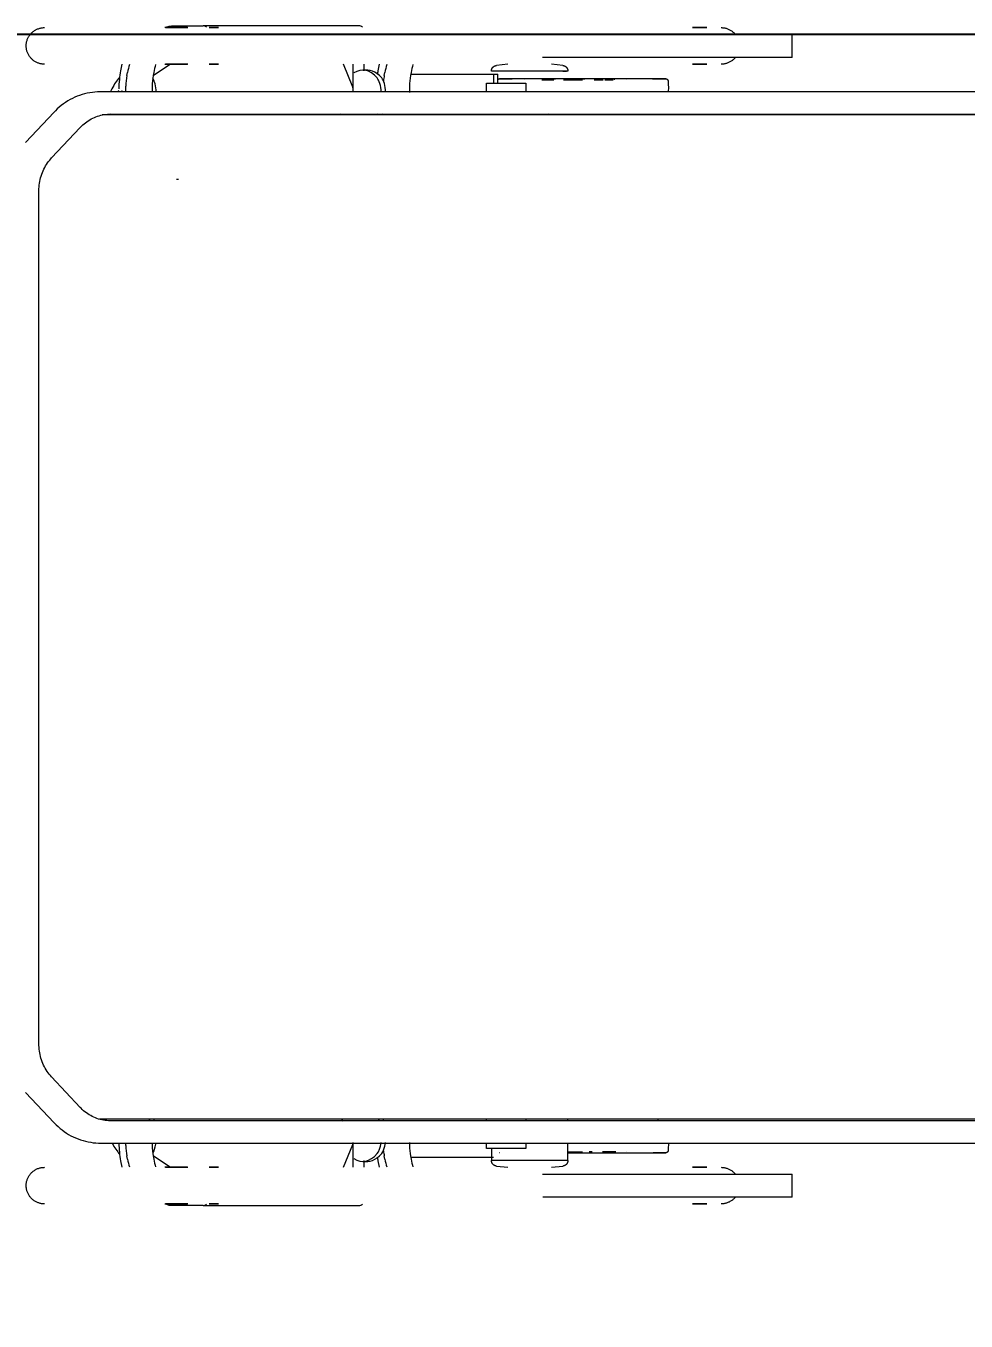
# Model space of a CAD drawing. Header units: millimetres. Extents: x -174154 to -170572, y -111302 to -109817.
# Drawn here: x -173283.75 to -173275.52, y -110612.51 to -110601.18 of the extents above; entities that cross this region are included whole.
import ezdxf

# ---------------------------------------------------------------- set-up
doc = ezdxf.new("R2010")
doc.units = ezdxf.units.MM
doc.linetypes.add('ACAD_ISO02W100', pattern=[15, 12, -3])
doc.layers.get('Defpoints').update_dxf_attribs({"color": 70})
for name, color, linetype, lineweight in [('!Подложка', 252, 'ACAD_ISO02W100', 25), ('Размеры', 7, 'Continuous', 9), ('Специальное оборудование', 7, 'Continuous', 18)]:
    doc.layers.add(name, color=color, linetype=linetype, lineweight=lineweight)
doc.styles.add('GOST Common', font='GOST Common.ttf', dxfattribs={"width": 0.9, "height": 250})
doc.dimstyles.new('ADSK_Проверочный', dxfattribs={"dimscale": 304.8, "dimtxt": 251.4287490705518, "dimasz": 0.4639107611548557, "dimexe": 0.4921259842519685, "dimexo": 0.4921259842519685, "dimgap": 0.1640419947506562, "dimtad": 1, "dimdec": 0, "dimdsep": 46, "dimtxsty": 'GOST Common', "dimblk1": 'OBLIQUE', "dimblk2": 'OBLIQUE', "dimsah": 1, "dimcen": 0.09, "dimazin": 0, "dimtfac": 1, "dimtdec": 4, "dimtix": 1, "dimtmove": 0, "dimatfit": 3, "dimfxl": 1, "dimtvp": 1, "dimtolj": 1, "dimtzin": 0, "dimarcsym": 2})

# ---------------------------------------------------------------- blocks, each defined once
blk = doc.blocks.new('Medical_All_ARJO_Enterprise-8000_Patient-Bed - Citadel-V9-В_АР_ПЭ_02 Этаж')
at = {"layer": 'Специальное оборудование'}
for p, q in [((271.4127462168117, 514.4575834274289), (263.7322682706803, 514.4575834274289)), ((263.732268270679, 514.4575834274289), (276.450232493014, 514.4575834274289)), ((276.2529873828732, 514.4575834274289), (271.4127462168109, 514.4575834274289)), ((704.6522054866662, 515.9550463456633), (568.2010095493328, 515.9550463456546)), ((693.6411847928418, 514.4575834274289), (690.9932097852911, 514.4575834274289)), ((691.0174073788107, 514.4575834274289), (699.1728034717512, 514.4575834274289)), ((699.1484147491664, 514.4575834274289), (693.6411847928417, 514.4575834274289)), ((704.6522054866457, 515.9550463456552), (718.3333543249937, 515.9550463456553)), ((717.9932494781636, 514.4575834274289), (737.6286423986373, 514.4575834274289)), ((730.0056757293836, 514.4575834274289), (718.0988889402156, 514.4575834274289)), ((718.3333543249939, 515.9550463456553), (728.207181521361, 515.9550463456553)), ((728.2071815213615, 515.9550463456553), (732.2264014156983, 515.9550463456553)), ((738.1992934468719, 514.4575834274289), (730.005675729394, 514.4575834274289)), ((189.2480463813025, 508.4611679696297), (189.2480463813025, 488.4533081866254)), ((189.2509511315863, 508.4611679696228), (239.3159643660891, 508.4611679696228)), ((239.3159643660893, 508.4611679696228), (407.202617531668, 508.4611679696228)), ((239.3159643660893, 488.4533081866112), (189.2509511315863, 488.4533081866112)), ((407.5501528985963, 488.4533081866112), (239.3159643660893, 488.4533081866112)), ((276.4502324930143, 482.4568927288052), (263.7322682706791, 482.4568927288052)), ((263.7322682706807, 482.4568927288052), (271.4127462168111, 482.4568927288052)), ((271.4127462168108, 482.4568927288052), (276.2529873828748, 482.4568927288052)), ((385.3935032183026, 476.4061398845654), (385.3935032183026, 460.9910493039156)), ((385.3935032182784, 476.4061398845631), (389.8758077642145, 476.4061398845631)), ((399.7135131265024, 482.4568927288122), (389.8554349786568, 481.3771038322815)), ((389.8816521914997, 476.4061398845631), (402.1252778785123, 476.4061398845631)), ((402.1435032182783, 476.4061398845631), (418.8598170339791, 476.4061398845631)), ((418.8935032182782, 476.4061398845631), (452.3935032182785, 476.4061398845631)), ((447.8649660499004, 481.3771038322815), (438.006887902124, 482.4568927288036)), ((452.3935032183047, 466.0040140151963), (452.3935032183047, 476.4061398845654)), ((551.5751753354311, 476.6905553253579), (550.4471272081356, 482.4568927288054)), ((564.8356241765086, 477.3417164297322), (560.9057763692908, 477.3417164297322)), ((563.8975887418646, 476.5960821857862), (563.8975887418646, 482.4568927288122)), ((573.1595456061444, 482.4568927288122), (573.1595456061444, 460.8021004411296)), ((581.7068750197595, 482.4568927288096), (573.535117851991, 462.3709940836143)), ((690.9932097852812, 482.4568927288052), (693.6411847928413, 482.4568927288052)), ((699.1728034717512, 482.4568927288052), (691.0174073788107, 482.4568927288052)), ((693.6411847928574, 482.4568927288052), (699.1484147491669, 482.4568927288052)), ((737.6286423986543, 482.4568927288052), (717.9932494781721, 482.4568927288052)), ((718.0988889402195, 482.4568927288052), (730.005675729389, 482.4568927288052)), ((730.0056757293952, 482.4568927288052), (738.1992934468838, 482.4568927288052)), ((748.363074172351, 472.2222922494876), (732.9692491479879, 482.4568927288013)), ((776.7335456497186, 476.6905553253579), (775.6054975224237, 482.4568927288026)), ((334.3251612926727, 468.7663987074072), (334.3251612926722, 468.7663987074068)), ((355.2585741399052, 468.7663987074072), (343.5812450844381, 468.7663987074072)), ((343.5812450844376, 468.7663987074068), (355.2585741399047, 468.7663987074068)), ((344.5753751296006, 469.6968793869028), (344.5753751296006, 468.7663987074159)), ((346.1495003897562, 469.6968793869028), (348.8835517830504, 469.6968793869028)), ((355.2743125260107, 468.7663987074069), (355.2743125260105, 468.7663987074067)), ((372.5250581753336, 469.6968793869028), (355.8494020333672, 469.6968793869024)), ((372.5250581753335, 469.6968793869025), (356.0966466747918, 469.6968793869024)), ((366.6033670764164, 468.7663987074069), (364.3242115120042, 468.7663987074069)), ((364.3242115120039, 468.7663987074067), (366.6033670764162, 468.7663987074067)), ((366.8041701828295, 468.7663987074072), (364.5543937783681, 468.7663987074072)), ((364.5543937783675, 468.7663987074068), (366.8041701828288, 468.7663987074068)), ((372.5250581753514, 469.6968793869028), (375.4358306967517, 469.6968793869028)), ((372.5250581753334, 469.6968793869024), (385.8278685340512, 469.6968793869024)), ((385.8278685340514, 469.6968793869028), (372.5250581753336, 469.6968793869028)), ((372.5250581753334, 469.6968793869024), (385.9057387775504, 469.6968793869024)), ((385.9057387775505, 469.6968793869025), (372.5250581753335, 469.6968793869025)), ((385.8535860544013, 468.7663987074072), (372.5250581753336, 468.7663987074072)), ((385.9297464706731, 468.7663987074069), (372.5250581753335, 468.7663987074069)), ((422.0748128415333, 466.0040140151984), (439.7165025347717, 466.0040140151984)), ((422.0748128415333, 460.9910493039006), (422.0748128415333, 466.0040140151984)), ((439.7165025347717, 466.0040140151984), (456.7363762141958, 466.0040140151984)), ((445.2198930120754, 469.6968793869028), (445.3095378734409, 469.6968793869028)), ((450.4027503019037, 473.7633090515685), (494.8758568453895, 473.7633090515685)), ((456.7892651002705, 460.9910493039069), (456.7892651002705, 466.0040140151963)), ((494.875856845389, 473.7633090515685), (500.1185201125807, 473.7633090515685)), ((500.1185201125812, 473.7633090515685), (522.9139616726486, 473.7633090515685)), ((523.1751179698176, 472.4277652440407), (522.6208394793242, 475.2623252897305)), ((545.5495304012621, 475.2623252897305), (546.1038088917555, 472.4277652440407)), ((748.3334882841054, 472.4277652440406), (747.7792097936119, 475.2623252897306)), ((770.7079007155496, 475.2623252897306), (771.262179206043, 472.4277652440406)), ((785.7819392196704, 461.2295685198887), (1.733594831346863, 461.22956851988)), ((524.1028732096811, 460.758378354), (524.0727803097897, 463.2164739659449)), ((573.5351178519911, 462.3709940836142), (573.1731648675062, 460.806500781413)), ((749.2587868279252, 460.9590500668078), (749.2311506240774, 463.2164739659449)), ((772.159841546015, 463.2164739659449), (772.1842165667786, 461.2254351562493)), ((794.6744629461468, 461.2295685198887), (785.7819392196792, 461.2295685198887)), ((306.525062467843, 441.9542605734999), (306.525062467843, 439.7831122572763)), ((385.3935032183026, 441.9542605734999), (385.3935032183026, 439.7831122572676)), ((422.0748128415333, 439.7831122572599), (422.0748128415333, 441.9542605734853)), ((456.7892651002619, 439.7831122572676), (456.7892651002705, 441.9542605734912)), ((583.4121874430283, 440.0618254533262), (582.2747391345495, 442.1350854591091)), ((859.8794446408597, 416.9146012450656), (834.8306574154362, 443.5709638378396)), ((1.733594831346863, 441.7157413575096), (785.7819392196704, 441.7157413575182)), ((729.0108506033448, 440.0618254533265), (42.34250752895523, 440.0618254533265)), ((792.8059269300616, 440.0618254533265), (729.0108506033448, 440.0618254533265)), ((812.0720471892472, 430.0850241582299), (837.120834414662, 403.4286615654559)), ((848.2247061360058, 374.8162923459365), (848.2247061360058, -371.8709884289974)), ((726.1281494796742, -381.6452884791526), (727.8115219731947, -381.6452884791526)), ((837.120834414662, -400.4833576485169), (812.0720471892472, -427.1397202412822)), ((834.8306574154362, -440.6256599208832), (859.8794446408597, -413.9692973281179)), ((785.7819392196792, -438.7704374405705), (1.733594831355526, -438.7704374405791)), ((42.34250752895523, -438.1182834874602), (729.0108506033448, -438.1182834874516)), ((306.5250624678517, -437.8395702914013), (306.5250624678517, -439.0089566565522)), ((422.1081153098773, -439.008956656564), (422.1081153098773, -437.839570291402)), ((456.8225675686161, -439.0089566565609), (456.8225675686161, -437.8395702914013)), ((748.4556913886037, -438.3537205085848), (585.2807429946079, -438.3537205085848)), ((729.0108506033448, -438.1182834874516), (792.8059269300616, -438.1182834874516)), ((779.6507267725201, -438.3537205085848), (778.2422806102733, -438.3537205085848)), ((1.733594831355526, -458.2842646029496), (785.7819392196704, -458.284264602941)), ((422.1081153098773, -466.0040140151984), (422.1081153098773, -458.0457453869741)), ((456.8225675686161, -466.0040140151963), (456.8225675686161, -458.0457453869679)), ((524.0727803097897, -463.2164739659449), (524.138930297299, -457.8131065731836)), ((573.1595456061444, -460.4216931842311), (573.1595456061444, -482.4568927287949)), ((573.535117851991, -462.3709940836143), (581.7068750197561, -482.4568927288012)), ((749.2311506240774, -463.2164739659449), (749.2948439155431, -458.0137782859979)), ((772.2202739136359, -458.2801421998441), (772.159841546015, -463.2164739659449)), ((785.7819392196792, -458.284264602941), (794.6744629461468, -458.284264602941)), ((334.4291387529844, -468.766398707406), (334.4291387529839, -468.7663987074064)), ((344.5753751296092, -468.7663987073985), (344.5753751296092, -469.6968793869028)), ((353.0204780351611, -468.766398707406), (345.7939469389835, -468.766398707406)), ((345.7939469389829, -468.7663987074064), (353.0204780351605, -468.7663987074064)), ((352.3639739579875, -468.7663987074062), (345.9433299862883, -468.7663987074063)), ((345.9433299862882, -468.7663987074063), (352.3639739579874, -468.7663987074063)), ((349.6281603045501, -469.6968793868941), (346.8834670093509, -469.6968793868941)), ((362.4143273601623, -468.766398707406), (354.7021080810796, -468.766398707406)), ((362.2015509673156, -468.7663987074062), (356.0966466747924, -468.7663987074062)), ((372.52505817536, -469.6968793869028), (370.5471212615893, -469.6968793869028)), ((388.9534696758746, -468.7663987074062), (372.5250581753335, -468.7663987074062)), ((389.3322042368472, -468.766398707406), (372.5250581753336, -468.766398707406)), ((372.5250581753335, -469.6968793869019), (372.5250581753332, -469.696879386902)), ((388.9534696758745, -469.696879386902), (372.5250581753335, -469.6968793869019)), ((372.5250581753336, -469.6968793869016), (372.525058175333, -469.696879386902)), ((389.2007143172991, -469.696879386902), (372.5250581753336, -469.6968793869016)), ((398.9006159609552, -469.6968793869028), (396.166564567661, -469.6968793869028)), ((397.7821630687698, -468.7663987074064), (408.1618471657, -468.7663987074064)), ((408.1618471657002, -468.766398707406), (397.78216306877, -468.766398707406)), ((398.0508731911868, -468.7663987074063), (398.0508731911868, -468.7663987074062)), ((400.4747412211108, -469.6968793869028), (400.4747412211108, -468.7663987073985)), ((439.749805003116, -466.0040140151984), (422.1081153098775, -466.0040140151984)), ((423.2965728508945, -468.7663987074063), (423.2965728508946, -468.766398707406)), ((456.7696786825401, -466.0040140151984), (439.7498050031161, -466.0040140151984)), ((446.8118088993519, -466.0040140151972), (446.8118088993519, -473.7633090515685)), ((450.078495895337, -473.7633090515685), (446.8118088993521, -473.7633090515685)), ((450.4027503019035, -473.7633090515685), (450.4027503019035, -466.0040140151972)), ((494.8758568453895, -473.7633090515685), (450.4027503019037, -473.7633090515685)), ((500.1185201125812, -473.7633090515685), (494.8758568453895, -473.7633090515685)), ((522.9139616726492, -473.7633090515685), (500.1185201125812, -473.7633090515685)), ((522.6208394793242, -475.2623252897305), (523.1751179698176, -472.4277652440407)), ((546.1038088917555, -472.4277652440407), (545.5495304012621, -475.2623252897305)), ((732.9692491479879, -482.4568927288013), (748.363074172351, -472.2222922494876)), ((747.7792097936119, -475.2623252897306), (748.3334882841054, -472.4277652440406)), ((771.262179206043, -472.4277652440406), (770.7079007155496, -475.2623252897306)), ((271.4127462168117, -482.4568927288052), (263.7322682706803, -482.4568927288052)), ((263.732268270679, -482.4568927288052), (276.4502324930295, -482.4568927288052)), ((276.2529873828749, -482.4568927288052), (271.4127462168109, -482.4568927288052)), ((385.4275669751743, -476.4933884143862), (418.8935029826054, -476.4933884143861)), ((389.9111522387458, -476.4933884143863), (386.5678910920905, -476.4933884143862)), ((389.888737447011, -481.3771038322815), (399.7468155947873, -482.4568927287949)), ((418.8935029826056, -476.4933884143862), (452.359438990037, -476.4933884143863)), ((438.0401903704956, -482.4568927287949), (447.8982685182546, -481.3771038322815)), ((550.4471272081372, -482.456892728797), (551.5751753354311, -476.6905553253579)), ((560.9057763692908, -477.3417164297236), (564.8356241765086, -477.3417164297236)), ((563.8975887418646, -482.4568927287949), (563.8975887418646, -476.5960821857862)), ((693.6411847928571, -482.4568927288052), (690.9932097852809, -482.4568927288052)), ((691.0174073788022, -482.4568927288052), (699.1728034717681, -482.4568927288052)), ((699.1484147491825, -482.4568927288052), (693.6411847928575, -482.4568927288052)), ((717.9932494781721, -482.4568927288052), (737.6286423986459, -482.4568927288052)), ((730.0056757293893, -482.4568927288052), (718.0988889402197, -482.4568927288052)), ((738.19929344688, -482.4568927288052), (730.0056757294007, -482.4568927288052)), ((775.6054975224231, -482.4568927288054), (776.7335456497186, -476.6905553253579)), ((189.2480463813025, -488.4533081865994), (189.2480463813025, -508.4611679696125)), ((189.2509511315863, -488.4533081866112), (239.3159643660892, -488.4533081866112)), ((239.3159643660893, -488.4533081866112), (407.550152898602, -488.4533081866112)), ((239.3159643660894, -508.4611679696228), (189.2509511315863, -508.4611679696228)), ((407.2026175316808, -508.4611679696228), (239.3159643660893, -508.4611679696228)), ((276.4502324930298, -514.4575834274289), (263.7322682706791, -514.4575834274289)), ((263.7322682706807, -514.4575834274289), (271.4127462168111, -514.4575834274289)), ((271.4127462168108, -514.4575834274289), (276.252987382873, -514.4575834274289)), ((568.2010095493328, -515.9550463456546), (704.6522054866662, -515.955046345646)), ((690.9932097852749, -514.4575834274289), (693.641184792826, -514.4575834274289)), ((699.1728034717681, -514.4575834274289), (691.0174073788107, -514.4575834274289)), ((693.6411847928416, -514.4575834274289), (699.1484147491833, -514.4575834274289)), ((718.3333543249937, -515.9550463456553), (704.6522054866457, -515.9550463456552)), ((737.6286423986459, -514.4575834274289), (717.9932494781636, -514.4575834274289)), ((718.0988889402155, -514.4575834274289), (730.0056757293834, -514.4575834274289)), ((728.2071815213613, -515.9550463456553), (718.3333543249939, -515.9550463456553)), ((732.2264014156983, -515.9550463456553), (728.2071815213615, -515.9550463456553)), ((730.0056757293887, -514.4575834274289), (738.1992934468763, -514.4575834274289))]:
    blk.add_line(p, q, dxfattribs=at)
at = {"layer": 'Специальное оборудование', "flags": 128}
for points in [[(238.7887044592742, 508.3832381117862), (239.195676713763, 508.8771375482875), (239.6220741434779, 509.3543673684225), (240.0672146034956, 509.814164106294), (240.5303859640247, 510.2557921852048), (241.0108472497123, 510.6785450944218), (241.5078298249757, 511.081746519499), (242.0205386237155, 511.4647514241482), (242.5481534212334, 511.8269470822374), (243.089830146408, 512.1677540579764), (243.6447022320122, 512.4866271328852), (244.2118820010954, 512.7830561781007), (244.7904620870031, 513.0565669703545), (245.3795168850343, 513.3067219507442), (245.978104033171, 513.5331209246709), (246.5852659196548, 513.7354017020403), (247.2000312150009, 513.9132406767861), (247.8214164258695, 514.0663533444729), (248.4484274684805, 514.1944947575151), (249.0800612589376, 514.2974599169592), (249.7153073178905, 514.3750841005399), (250.3531493871777, 514.4272431260945), (250.992567055539, 514.453853550342), (251.338030123583, 514.4575834274342)], [(732.2264014156981, 515.9550463456553), (734.280532897924, 515.7392832685678), (736.2557252592579, 515.1002856913561)], [(843.3776780586362, 514.4575834274342), (844.0175212159081, 514.4447848577706), (844.6563407606267, 514.4064096237527), (845.2931147177848, 514.3425191175706), (845.9268243848953, 514.2532155504033), (846.5564559616797, 514.1386417889132), (847.1810021719086, 513.9989811266668), (847.7994638748991, 513.834456990937), (848.4108516638345, 513.6453325852451), (849.0141874487, 513.4319104682977), (849.6085060209305, 513.1945320699547), (850.1928565975875, 512.933577145013), (850.7663043424237, 512.6494631656843), (851.3279318613484, 512.3426446537251), (851.876840670163, 512.0136124533133), (852.4121526318464, 511.6628929457707), (852.9330113614664, 511.2910472074907), (853.4385835961629, 510.898670112345), (853.9280605282179, 510.4863893799736), (854.4006590989515, 510.0548645715947), (854.8556232514524, 509.6047860348673), (855.2922251401575, 509.136873799419), (855.7097662951592, 508.6518764250128), (856.1075787396898, 508.1505698040005), (856.4850260586948, 507.6337559200187), (856.8415044169792, 507.1022615650515), (857.1764435252376, 506.5569370166689), (857.489307552322, 505.9986546778337), (857.7795959825261, 505.428307681189), (858.0468444163006, 504.846808460263), (858.2906253131696, 504.2550872897557), (858.5105486756776, 503.6540907973239), (858.7062626733812, 503.0447804491353), (858.8774542056195, 502.42813101179), (859.023849402466, 501.8051289928189), (859.1452140628382, 501.1767710625734), (859.2413540291627, 500.5440624596733), (859.3121154980006, 499.9080153829405), (859.3573852661103, 499.2696473720016), (859.3770909114942, 498.6299796794873), (859.3712009093606, 497.9900356372718), (859.3397246824206, 497.3508390192904), (859.2827125859363, 496.7134124037849), (859.200255827112, 496.0787755373692), (859.0924863191578, 495.447943703633), (858.9595764702962, 494.8219260989545), (858.8017389079417, 494.2017242179444), (858.6192261385168, 493.588330251315), (858.4123301435161, 492.9827254985605), (858.1813819124094, 492.3858787981119), (857.9267509130942, 491.7987449773472), (857.6488445008314, 491.2222633251508), (857.3481072666284, 490.6573560891624), (857.0250203258904, 490.1049270004875), (856.6801005487966, 489.5658598278016), (856.3138997334316, 489.0410169635929), (855.9270037229451, 488.531238044469), (855.5200314684562, 488.0373386079676), (855.0936340387414, 487.5601087878327), (854.6484935787323, 487.1003120499611), (854.1853222182032, 486.658683971059), (853.7048609325155, 486.2359310618333), (853.2078783572522, 485.8327296367561), (852.6951695585125, 485.449724732107), (852.1675547609858, 485.0875290740178), (851.6258780358286, 484.7467220982788), (851.0710059502157, 484.4278490233698), (850.5038261811238, 484.1314199781545), (849.9252460952248, 483.8579091859006), (849.3361912971849, 483.607754205511), (848.7376041490569, 483.3813552315929), (848.1304422625731, 483.1790744542149), (847.515676967227, 483.001235479469), (846.8942917563584, 482.8481228117823), (846.2672807137387, 482.7199813987401), (845.6356469232903, 482.6170162392873), (845.0004008643288, 482.5393920557152), (844.3625587950415, 482.4872330301607), (843.7231411266803, 482.460622605913), (843.3776780586362, 482.4568927288209)], [(251.338030123583, 482.4568927288209), (250.6981869663111, 482.4696912984846), (250.0593674216012, 482.5080665325025), (249.4225934644431, 482.5719570386845), (248.7888837973326, 482.6612606058519), (248.1592522205569, 482.7758343673506), (247.5347060103106, 482.9154950295884), (246.9162443073288, 483.0800191653268), (246.3048565183848, 483.2691435710101), (245.7015207335279, 483.4825656879574), (245.1072021612887, 483.7199440863005), (244.5228515846317, 483.9808990112421), (243.9494038398042, 484.2650129905708), (243.3877763208708, 484.5718315025301), (242.8388675120649, 484.9008637029506), (242.3035555503815, 485.2515832104844), (241.7826968207528, 485.6234289487644), (241.2771245860563, 486.0158060439102), (240.7876476540014, 486.4280867762816), (240.3150490832764, 486.8596115846518), (239.8600849307668, 487.3096901213878), (239.4234830420704, 487.7776023568362), (239.0059418870601, 488.2625997312423)], [(385.3935032183026, 476.4061398845654), (385.397502684999, 476.606086555499), (385.4094946867903, 476.8057133544129), (385.4294600390306, 477.0047009210159), (385.4573668014277, 477.2027309176418), (385.4931703290939, 477.3994865385433), (385.5368133440408, 477.5946530167005), (385.5882260267471, 477.7879181273879), (385.647326127884, 477.9789726876454), (385.7140190999141, 478.16751105094), (385.7881982482858, 478.3532315961114), (385.8697449021967, 478.5358372098969), (385.9585286044075, 478.7150357622759), (386.0544073199063, 478.8905405737831), (386.1572276632323, 479.0620708741766), (386.2668251437501, 479.2293522515414), (386.3830244288723, 479.3921170913796), (386.5056396245402, 479.5501050046632), (386.6344745725959, 479.7030632444261), (386.7693231645887, 479.8507471101238), (386.9099696715646, 479.9929203390686), (387.0561890890935, 480.1293554844193), (387.2077474973096, 480.2598342790679), (387.3644024350811, 480.3841479847473), (387.5259032879364, 480.5020977260741), (387.691991688959, 480.6134948086084), (387.8624019321391, 480.7181610207832), (388.03686139743, 480.8159289189929), (388.2150909869088, 480.9066420954515), (388.3968055712736, 480.9901554284297), (388.5817144459121, 481.0663353143962), (388.7695217961013, 481.13505988181), (388.9599271701339, 481.1962191860108), (389.1526259600419, 481.249715385154), (389.3473098888438, 481.2954628967421), (389.5436675038032, 481.3333885345069), (389.7413846746085, 481.3634316255246), (389.8554349786394, 481.3771038322815)], [(447.8649660499177, 481.3771038322815), (448.0633211912511, 481.3516106006737), (448.2604982122697, 481.3182056709119), (448.4561816718036, 481.2769424837364), (448.650058518068, 481.2278870514465), (448.8418185894421, 481.1711178522816), (449.0311551107512, 481.1067257048353), (449.2177651839263, 481.0348136228206), (449.4013502726703, 480.9554966502234), (449.5816166800018, 480.8689016772752), (449.7582760181243, 480.7751672374635), (449.9310456697623, 480.6744432858992), (450.0996492403753, 480.5668909594225), (450.2638170001753, 480.4526823187938), (450.4232863157752, 480.3320000734897), (450.5778020702978, 480.2050372893547), (450.7271170714956, 480.0719970797676), (450.8709924472221, 479.93309228066), (451.0091980275546, 479.7885451101062), (451.1415127130551, 479.6385868127358), (451.2677248284523, 479.4834572898259), (451.387632461293, 479.3234047155336), (451.5010437849226, 479.1586851398208), (451.6077773654386, 478.9895620788888), (451.7076624518733, 478.8163060935348), (451.8005392493882, 478.6391943563871), (451.8862591749344, 478.4585102084491), (451.9646850949029, 478.2745427058107), (452.0356915445572, 478.0875861572301), (452.099164928727, 477.8979396533025), (452.1550037035484, 477.7059065879631), (452.2031185388678, 477.5117941731893), (452.2434324612326, 477.3159129474053), (452.2758809769562, 477.118576278792), (452.3004121753463, 476.9200998639288), (452.3169868117042, 476.7208012227353), (452.3255783701571, 476.5209991905288), (452.3268978102632, 476.4061398845654)], [(297.5489487622301, 460.9910493039156), (297.5256286987464, 462.4394182025949), (297.5973197340717, 465.4384120961126), (297.7421247104957, 467.8489315748463)], [(297.7421247104957, 467.8489315748463), (297.7498003328648, 467.9285571457075), (297.760653989125, 468.0078120815573), (297.7746683157446, 468.0865695914412), (297.7918208927738, 468.1647036801131), (297.8120842797447, 468.2420893497253), (297.8354260595742, 468.3186027997), (297.861808890395, 468.3941216248334), (297.8911905652951, 468.4685250111298), (297.9235240798799, 468.5416939290287), (297.9587577073971, 468.6135113238855), (297.9968350815892, 468.683862303177), (298.0376952867535, 468.7526343203472), (298.0812729552865, 468.819717354848), (298.1274983722285, 468.8850040881106), (298.1762975867466, 468.9483900753218), (298.2275925305401, 469.0097739123856), (298.2813011426211, 469.0690573982924), (298.3373375006622, 469.1261456920996), (298.3956119584598, 469.1809474647069), (298.4560312892975, 469.233375044974), (298.5184988351469, 469.2833445599642), (298.5829146612589, 469.3307760690824), (298.6491757160459, 469.3755936920777), (298.7171759959642, 469.4177257302903), (298.7868067150642, 469.4571047814354), (298.8579564790556, 469.4936678474481), (298.9305114634865, 469.5273564352246), (299.0043555958724, 469.5581166501994), (299.079370741335, 469.5858992825932), (299.1554368916532, 469.6106598861335), (299.2324323572249, 469.6323588491161), (299.3102339617064, 469.6509614578529), (299.3887172391456, 469.6664379521058), (299.4677566330394, 469.6787635728195), (299.5472256972011, 469.6879186016076), (299.626997298109, 469.6938883923888), (299.7069438181914, 469.6966633947687), (299.7363363673039, 469.6968793869115)], [(372.5250581753514, 469.6968793869028), (369.614285653951, 469.6968793869028), (366.7081697476639, 469.6968793869115), (363.81135962198, 469.6968793869115), (360.9284895551494, 469.6968793869115), (358.0641715243192, 469.6968793869115), (355.2229878273017, 469.6968793869115), (352.4094837519362, 469.6968793869115), (349.6281603045501, 469.6968793869115), (346.8834670093509, 469.6968793869115), (344.1797947901001, 469.6968793869115), (341.5214689455971, 469.6968793869115), (338.9127422301149, 469.6968793869115), (336.3577880499025, 469.6968793869115), (333.8606937866149, 469.6968793869115), (331.4254542583907, 469.6968793869115), (329.0559653289862, 469.6968793869115), (326.7560176752256, 469.6968793869115), (324.5292907227284, 469.6968793869115), (322.3793467595998, 469.6968793869115), (320.3096252375607, 469.6968793869115), (318.3234372695102, 469.6968793869115), (316.4239603325203, 469.6968793869115), (314.6142331844857, 469.6968793869115), (312.8971510027864, 469.6968793869115), (311.2754607526224, 469.6968793869115), (309.7517567924531, 469.6968793869115), (308.3284767235584, 469.6968793869115), (307.0078974904603, 469.6968793869115), (305.7921317382019, 469.6968793869115), (304.6831244326492, 469.6968793869115), (303.6826497489118, 469.6968793869115), (302.7923082330527, 469.6968793869115), (302.0135242415839, 469.6968793869115), (301.3475436627418, 469.6968793869115), (300.795431923396, 469.6968793869115), (300.3580722845565, 469.6968793869115), (300.036164428327, 469.6968793869115), (299.8302233386359, 469.6968793869115), (299.7405784772704, 469.6968793869115), (299.7363363672952, 469.6968793869115)], [(299.7363363672952, 469.6968793869115), (299.7945595810309, 469.6968793869115), (299.9691360774986, 469.6968793869115), (300.2597865715522, 469.6968793869115), (300.666046084404, 469.6968793869115), (301.1872646874933, 469.6968793869115), (301.8226085422471, 469.6968793869115), (302.5710612340339, 469.6968793869115), (303.4314253981968, 469.6968793869115), (304.4023246356193, 469.6968793869115), (305.4822057146277, 469.6968793869115), (306.6693410558589, 469.6968793869115), (307.961831496015, 469.6968793869115), (309.3576093261021, 469.6968793869115), (310.8544415993385, 469.6968793869115)], [(384.8967492564315, 469.6968793869028), (382.0184332278644, 469.6968793869028), (379.1249298243652, 469.6968793869028), (376.2208680341267, 469.6968793869028), (373.3108937365097, 469.6968793869028), (372.5250581753514, 469.6968793869028)], [(445.3937586517878, 469.6952796002242), (445.4736093713516, 469.690482799506), (445.5532043979877, 469.6824966586203)], [(834.8306574154362, 443.5709638378396), (833.2049085526764, 445.233184292321), (831.5164750124796, 446.8263268921337), (829.7679456366776, 448.3477171635955), (827.9620207980157, 449.7947816759362), (826.101509933243, 451.1650539381333), (824.1893286974413, 452.4561803914032), (822.228495700714, 453.6659264668985), (820.2221287901316, 454.7921826708408), (818.1734408441185, 455.8329706511756), (816.0857350515937, 456.7864491926368), (813.9623996554743, 457.65092007977), (811.8069021486981, 458.4248337622079), (809.6227829212846, 459.1067947516624), (807.4136483680418, 459.6955666775112), (805.183163478697, 460.1900769274892), (802.9350439446962, 460.5894208013161), (800.6730478293662, 460.8928651093929), (798.4009668597994, 461.0998511548531), (796.1226174092745, 461.2099970464634), (794.6744629461468, 461.2295685198887)], [(42.34250752895523, 440.0618254533265), (27.82746932519353, 440.0618254533265), (13.12582981612788, 440.0618254533265), (-1.738891511210068, 440.0618254533265), (-16.74291427364963, 440.0618254533265), (-31.86223523548956, 440.0618254533265), (-47.07266670843921, 440.0618254533265), (-62.34987524688779, 440.0618254533265), (-77.66942057612003, 440.0618254533265), (-88.81389783995739, 440.0618254533265)], [(785.7819392196792, 441.7157413575182), (787.2593661337768, 441.6842919306561), (788.7346180960863, 441.5899819057642), (790.2055203292823, 441.4329262253681), (791.6698984801682, 441.2133170382883), (793.1255790168285, 440.9314245427611), (794.5703898406219, 440.5875981206854), (796.0021611725215, 440.1822677187545), (797.4187267638546, 439.7159454232921), (798.817925470749, 439.189227168236), (800.1976032195191, 438.6027945105994), (801.5556153779722, 437.9574164055492), (802.8898295353877, 437.2539509126498), (804.1981286824127, 436.4933467672681), (805.4784147712871, 435.676644754662), (806.728612627506, 434.804978830064), (807.946674176241, 433.879576934929), (809.1305829405103, 432.9017614670456), (810.2783587635876, 431.8729493706052), (811.3880627054245, 430.7946518205761), (812.0720471892472, 430.0850241582299)], [(837.120834414662, 403.4286615654559), (838.1642388511186, 402.2729561985656), (839.1646970992806, 401.0721917498068), (840.1204626863959, 399.8282124933373), (841.0298538459696, 398.5429498706713), (841.8912584577959, 397.2184197744149), (842.7031388487491, 395.8567194374233), (843.4640364193125, 394.4600239481164), (844.1725760648205, 393.0305824149465), (844.827470364283, 391.5707138049228), (845.4275235138185, 390.0828024821549), (845.9716349851161, 388.5692934729434), (846.4588028926235, 387.0326874840965), (846.888127056381, 385.4755357007936), (847.2588117496795, 383.9004343900518), (847.5701681231927, 382.3100193348236), (847.8216162991215, 380.7069601232239), (848.0126871300986, 379.0939543165112), (848.1430236196594, 377.4737215186053), (848.212382001081, 375.8489973692416), (848.2247061360058, 374.8162923459365)], [(848.2247061360058, -371.8709884289974), (848.194140646391, -373.4971396175336), (848.1025013908056, -375.1205420218955), (847.9499598366335, -376.738452964162), (847.7368011880245, -378.3481419583176), (847.4634235247895, -379.9468967544444), (847.1303365985212, -381.5320293201594), (846.7381602882434, -383.1008817377619), (846.2876227186564, -384.6508319947483), (845.779558044842, -386.1792996443743), (845.2149039092589, -387.6837513126413), (844.5946985778444, -389.1617060268678), (843.9200777647969, -390.6107403403291), (843.1922711573179, -392.0284932269542), (842.4125986547269, -393.4126707195152), (841.5824663394257, -394.7610502646149), (840.7033622002392, -396.0714847681576), (839.7768516330173, -397.341906305607), (838.8045727465516, -398.5703294727408), (837.788231506775, -399.7548543547077), (837.120834414662, -400.4833576485169)], [(812.0720471892472, -427.1397202412822), (810.9875027035908, -428.2486117242244), (809.8636788771079, -429.3090258730315), (808.7024858798605, -430.3193920366305), (807.5058782741698, -431.2782333756041), (806.2758500347098, -432.1841674448075), (805.0144297096587, -433.0359063585015), (803.7236757744369, -433.83225655803), (802.4056722274179, -434.5721182111056), (801.0625244737682, -435.254484279262), (799.6963555380984, -435.8784392989094), (798.3093026402977, -436.4431579282742), (796.903514159851, -436.9479033193902), (795.4811470046106, -437.3920253788066), (794.0443643886392, -437.7749589844606), (792.5953340119371, -438.0962222270753), (791.136226622559, -438.3554147433416), (789.6692149294066, -438.5522162051448), (788.1964728224175, -438.6863850227924), (786.720174846369, -438.7577573125658), (785.7819392196792, -438.7704374405705)], [(-88.81389783995739, -438.1182834874602), (-73.47896091485784, -438.1182834874602), (-58.16855661754169, -438.1182834874602), (-42.90717832887588, -438.1182834874602), (-27.71924099850148, -438.1182834874602), (-12.6290420862495, -438.1182834874602), (2.339277308700184, -438.1182834874602), (17.16177106838759, -438.1182834874602), (31.81472636474969, -438.1182834874602), (42.34250752895523, -438.1182834874602)], [(794.6744629461468, -458.284264602941), (796.9548042565754, -458.2357246959092), (799.2313088912574, -458.0901946849672), (801.5001496172733, -457.8479433204799), (803.7575179968721, -457.5094172597384), (805.9996335614526, -457.0752392018296), (808.2227527246947, -456.5462053249749), (810.423177360115, -455.9232820727887), (812.5972629776571, -455.207602345418), (814.7414264452278, -454.4004611600272), (816.8521532129106, -453.503310850153), (818.9260040102479, -452.5177558769078), (820.9596209993172, -451.4455473257462), (822.9497333780832, -450.2885771609614), (824.893162439484, -449.0488723071416), (826.786826101471, -447.7285886213676), (828.6277429310999, -446.3300048139628), (830.4130356924876, -444.8555163685057), (832.1399344533073, -443.3076295039449), (833.805779287547, -441.6889552139785), (834.8306574154362, -440.6256599208832)], [(297.7421247104957, -467.8489315748376), (297.5739227776313, -464.8538001774439), (297.5256286987464, -461.854338282397), (297.5973197340804, -458.8553443888705)], [(573.368121044008, -458.8593558157165), (573.1656948025586, -460.6807588793328), (573.5351178519911, -462.3709940836142)], [(299.7363363673039, -469.6968793868941), (299.6563576989236, -469.6952796002156), (299.5765069793597, -469.6904827994973), (299.4969119527237, -469.682496658603), (299.4176999540716, -469.6713339536493), (299.3389977057128, -469.6570125425794), (299.2609311144446, -469.6395553366006), (299.1836250701662, -469.6189902635146), (299.1072032460667, -469.5953502230599), (299.0317879007471, -469.5686730342495), (298.9574996826803, -469.5390013749043), (298.8844574371748, -469.5063827133365), (298.8127780162231, -469.4708692324539), (298.7425760916168, -469.4325177462579), (298.673963971456, -469.3913896089257), (298.6070514205066, -469.3475506167117), (298.5419454845765, -469.3010709026663), (298.4787503192665, -469.2520248243991), (298.4175670233562, -469.2004908451803), (298.3584934770753, -469.1465514083797), (298.3016241855044, -469.090292805591), (298.2470501273623, -469.0318050385708), (298.1948586095046, -468.9711816752948), (298.1451331272243, -468.9085197001845), (298.0979532307039, -468.8439193590406), (298.0533943976885, -468.7774839986316), (298.0115279128099, -468.7093199013613), (297.9724207535311, -468.6395361152415), (297.9361354829512, -468.5682442794465), (297.9027301497565, -468.4955584457092), (297.8722581953629, -468.4215948958451), (297.8447683684043, -468.3464719557678), (297.8203046467223, -468.2703098061599), (297.7989061670667, -468.1932302902002), (297.7806071624281, -468.1153567186811), (297.7654369073221, -468.0368136727026), (297.7534196709237, -467.9577268043718), (297.744574678222, -467.8782226358235), (297.7421247104957, -467.8489315748376)], [(311.2754607526224, -469.6968793868941), (309.7517567924531, -469.6968793868941), (308.3284767235584, -469.6968793868941), (307.0078974904603, -469.6968793868941), (305.7921317382019, -469.6968793868941), (304.6831244326492, -469.6968793868941), (303.6826497489118, -469.6968793868941), (302.7923082330527, -469.6968793868941), (302.0135242415839, -469.6968793868941), (301.3475436627418, -469.6968793868941), (300.7954319234047, -469.6968793868941), (300.3580722845565, -469.6968793868941), (300.036164428327, -469.6968793868941), (299.8302233386359, -469.6968793868941), (299.7405784772704, -469.6968793868941), (299.7363363673039, -469.6968793868941)], [(299.7363363673039, -469.6968793868941), (299.7945595810309, -469.6968793868941), (299.9691360774986, -469.6968793868941), (300.2597865715522, -469.6968793868941), (300.666046084404, -469.6968793868941), (301.1872646874933, -469.6968793868941), (301.8226085422471, -469.6968793868941), (302.5710612340339, -469.6968793868941), (303.4314253981968, -469.6968793868941), (304.4023246356193, -469.6968793868941), (305.4822057146277, -469.6968793868941), (306.6693410558589, -469.6968793868941), (307.961831496015, -469.6968793868941), (309.3576093261021, -469.6968793868941), (310.8544415993385, -469.6968793868941), (312.4499337034118, -469.6968793868941), (314.1415331912905, -469.6968793868941), (315.9265338646641, -469.6968793868941), (317.8020801032108, -469.6968793868941), (319.7651714330757, -469.6968793868941), (321.8126673268741, -469.6968793868941), (323.9412922279697, -469.6968793868941), (326.1476407905986, -469.6968793868941), (328.4281833277221, -469.6968793868941), (330.7792714577627, -469.6968793868941), (333.1971439412753, -469.6968793868941), (335.6779326980411, -469.6968793868941), (338.2176689952641, -469.6968793868941), (340.8122897966716, -469.6968793868941), (343.457644262446, -469.6968793868941), (346.1495003897562, -469.6968793868941), (348.883551783059, -469.6968793868941), (351.6554245433175, -469.6968793868941), (354.4606842654447, -469.6968793868941), (357.2948431322965, -469.6968793868941), (360.1533670942799, -469.6968793868941), (363.031683122847, -469.6968793868941), (365.9251865263462, -469.6968793868941), (368.829248316576, -469.6968793868941), (371.7392226142017, -469.6968793868941), (372.52505817536, -469.6968793868941)], [(372.52505817536, -469.6968793868941), (375.4358306967517, -469.6968793868941), (378.3419466030475, -469.6968793868941), (381.2387567287313, -469.6968793868941), (384.121626795562, -469.6968793868941), (386.9859448263922, -469.6968793869028), (389.8271285234097, -469.6968793869028), (392.6406325987751, -469.6968793869028), (395.4219560461613, -469.6968793869028), (398.1666493413605, -469.6968793869028), (400.8703215606113, -469.6968793869028), (403.5286474051143, -469.6968793869028), (406.1373741205964, -469.6968793869028), (408.6923283008089, -469.6968793869028), (411.1894225640964, -469.6968793869028), (413.6246620923206, -469.6968793869028), (415.9941510217251, -469.6968793869028), (418.2940986754858, -469.6968793869028), (420.520825627983, -469.6968793869028), (422.6707695911115, -469.6968793869028), (424.7404911131507, -469.6968793869028), (426.7266790812012, -469.6968793869028), (428.6261560181911, -469.6968793869028), (430.4358831662257, -469.6968793869028), (432.152965347925, -469.6968793869028), (433.774655598089, -469.6968793869028), (435.2983595582582, -469.6968793869028), (436.721639627153, -469.6968793869028), (438.042218860251, -469.6968793869028), (439.2579846125095, -469.6968793869028), (440.3669919180622, -469.6968793869028), (441.3674666017995, -469.6968793869028), (442.2578081176587, -469.6968793869028), (443.0365921091274, -469.6968793869028), (443.7025726879696, -469.6968793869028), (444.2546844273153, -469.6968793869028), (444.6920440661548, -469.6968793869028), (445.0139519223844, -469.6968793869028), (445.2198930120754, -469.6968793869028), (445.3095378734409, -469.6968793869028), (445.3137799834161, -469.6968793869028)], [(445.3137799834161, -469.6968793869028), (445.2555567696891, -469.6968793869028), (445.0809802732128, -469.6968793869028), (444.7903297791591, -469.6968793869028), (444.3840702663074, -469.6968793869028), (443.8628516632181, -469.6968793869028), (443.2275078084643, -469.6968793869028), (442.4790551166774, -469.6968793869028), (441.6186909525146, -469.6968793869028), (440.6477917150921, -469.6968793869028), (439.5679106360837, -469.6968793869028), (438.3807752948524, -469.6968793869028), (437.0882848546963, -469.6968793869028), (435.6925070246093, -469.6968793869028), (434.1956747513729, -469.6968793869028)], [(446.7688152080903, -469.0690573982837), (446.7127788500492, -469.1261456920822), (446.6545043922515, -469.1809474646982), (446.5940850614139, -469.2333750449566), (446.5316175155644, -469.2833445599469), (446.4672016894525, -469.3307760690737), (446.4009406346654, -469.375593692069), (446.3329403547472, -469.4177257302729), (446.2633096356472, -469.4571047814267), (446.1921598716557, -469.4936678474394), (446.1196048872249, -469.5273564352073), (446.045760754839, -469.5581166501908), (445.9707456093851, -469.5858992825846), (445.8946794590582, -469.6106598861162), (445.8176839934865, -469.6323588491074), (445.739882389005, -469.6509614578355), (445.6613991115657, -469.6664379520971), (445.5823597176719, -469.6787635728109), (445.5028906535103, -469.6879186015989), (445.4231190526024, -469.6938883923714), (445.3431725325199, -469.6966633947513), (445.3137799834161, -469.6968793869028)], [(238.7887044592742, -488.5312380444603), (239.1956767137717, -488.037338607959), (239.6220741434779, -487.560108787824), (240.0672146034956, -487.1003120499438), (240.5303859640247, -486.6586839710503), (241.0108472497123, -486.235931061816), (241.5078298249757, -485.8327296367474), (242.0205386237155, -485.4497247320896), (242.5481534212334, -485.0875290740091), (243.089830146408, -484.7467220982788), (243.6447022320122, -484.4278490233526), (244.2118820010954, -484.1314199781459), (244.7904620870118, -483.8579091858833), (245.379516885043, -483.6077542054936), (245.978104033171, -483.3813552315842), (246.5852659196548, -483.1790744542062), (247.2000312150009, -483.0012354794603), (247.8214164258695, -482.8481228117649), (248.4484274684805, -482.7199813987314), (249.0800612589376, -482.6170162392787), (249.7153073178905, -482.5393920557066), (250.3531493871777, -482.4872330301434), (250.9925670555476, -482.4606226058958), (251.338030123583, -482.4568927288036)], [(389.8887374469937, -481.3771038322728), (389.6903823056602, -481.3516106006737), (389.4932052846416, -481.3182056709033), (389.2975218251078, -481.2769424837278), (389.103644978852, -481.2278870514465), (388.9118849074692, -481.1711178522729), (388.7225483861602, -481.1067257048353), (388.535938312985, -481.034813622812), (388.352353224241, -480.9554966502234), (388.1720868169095, -480.8689016772752), (387.995427478787, -480.7751672374635), (387.822657827149, -480.6744432858992), (387.6540542565361, -480.5668909594052), (387.4898864967448, -480.4526823187852), (387.3304171811362, -480.3320000734811), (387.1759014266135, -480.2050372893461), (387.0265864254158, -480.0719970797503), (386.8827110496892, -479.93309228066), (386.7445054693567, -479.7885451101062), (386.6121907838562, -479.6385868127271), (386.485978668459, -479.4834572898173), (386.3660710356183, -479.3234047155249), (386.2526597119888, -479.1586851398122), (386.1459261314728, -478.9895620788714), (386.046041045038, -478.8163060935261), (385.9531642475231, -478.6391943563784), (385.867444321977, -478.4585102084491), (385.7890184020084, -478.2745427058107), (385.7180119523542, -478.0875861572215), (385.6545385681844, -477.8979396532852), (385.598699793363, -477.7059065879631), (385.5505849580435, -477.5117941731806), (385.5102710356787, -477.3159129473966), (385.4778225199552, -477.1185762787834), (385.453291321565, -476.9200998639202), (385.4367166852071, -476.7208012227353), (385.4281251267543, -476.5209991905288), (385.4275669752025, -476.4933884143808)], [(452.359438990063, -476.4933884143808), (452.3519511217027, -476.6932348523781), (452.3364775168338, -476.8926219996633), (452.3130429299463, -477.0912308793494), (452.2816848513556, -477.2887437595867), (452.2424534473157, -477.4848446618953), (452.1954114797051, -477.6792198666734), (452.1406342056152, -477.8715584150673), (452.0782092570298, -478.061552606406), (452.0082365005122, -478.248898490533), (451.930827877582, -478.4332963539791), (451.8461072255132, -478.6144511995169), (451.7542100792562, -478.7920732180391), (451.6552834546653, -478.9658782521992), (451.5494856132393, -479.1355882510164), (451.4369858089296, -479.3009317146916), (451.3179640174412, -479.4616441289754), (451.1926106482502, -479.6174683882661), (451.0611262400066, -479.7681552069954), (450.9237211397107, -479.9134635184005), (450.7806151662194, -480.0531608601894), (450.6320372585473, -480.1870237463976), (450.4782251096678, -480.3148380249769), (450.3194247862011, -480.4363992203362), (450.1558903347964, -480.5515128605151), (449.9878833756758, -480.6599947882175), (449.8156726841535, -480.7616714555169), (449.6395337605815, -480.8563802014417), (449.4597483896667, -480.9439695121849), (449.2766041896593, -481.0242992635531), (449.0903941522045, -481.0972409450595), (448.9014161736249, -481.162677865591), (448.7099725784078, -481.220505340016), (448.5163696354397, -481.2706308567259), (448.3209170681358, -481.3129742255895), (448.1239275589189, -481.3474677062422), (447.9257162489701, -481.3740561164768), (447.8982685182719, -481.3771038322728)], [(843.3776780586362, -482.4568927288036), (844.0175212159081, -482.4696912984759), (844.6563407606267, -482.5080665324938), (845.2931147177848, -482.5719570386758), (845.9268243848953, -482.6612606058432), (846.5564559616797, -482.775834367342), (847.1810021719086, -482.9154950295884), (847.7994638748991, -483.0800191653095), (848.4108516638345, -483.2691435709928), (849.0141874487, -483.4825656879401), (849.6085060209305, -483.7199440862832), (850.1928565975875, -483.9808990112334), (850.7663043424237, -484.2650129905622), (851.3279318613484, -484.5718315025215), (851.876840670163, -484.9008637029332), (852.4121526318464, -485.2515832104757), (852.9330113614664, -485.6234289487471), (853.4385835961716, -486.0158060439015), (853.9280605282179, -486.4280867762729), (854.4006590989515, -486.8596115846432), (854.8556232514611, -487.3096901213792), (855.2922251401661, -487.7776023568275), (855.7097662951592, -488.262599731225), (856.1075787396898, -488.7639063522547), (856.4850260587034, -489.2807202362278), (856.8415044169966, -489.8122145912037), (857.1764435252376, -490.3575391395775), (857.489307552322, -490.9158214784128), (857.7795959825261, -491.4861684750575), (858.0468444163092, -492.0676676959835), (858.2906253131696, -492.6593888664908), (858.5105486756776, -493.2603853589226), (858.7062626733898, -493.8696957071026), (858.8774542056195, -494.4863451444651), (859.023849402466, -495.1093471634189), (859.1452140628382, -495.7377050936817), (859.2413540291627, -496.3704136965645), (859.3121154980006, -497.006460773306), (859.3573852661103, -497.6448287842449), (859.3770909114942, -498.2844964767505), (859.3712009093606, -498.9244405189746), (859.3397246824206, -499.5636371369475), (859.282712585945, -500.2010637524529), (859.200255827112, -500.8357006188774), (859.0924863191578, -501.4665324526135), (858.9595764702962, -502.092550057292), (858.8017389079417, -502.7127519383021), (858.6192261385168, -503.3261459049315), (858.4123301435247, -503.9317506576774), (858.1813819124094, -504.5285973581346), (857.9267509130942, -505.1157311788907), (857.6488445008314, -505.6922128310957), (857.348107266637, -506.2571200670754), (857.0250203258904, -506.809549155759), (856.6801005487966, -507.3486163284449), (856.3138997334316, -507.8734591926622), (855.9270037229451, -508.3832381117689), (855.5200314684648, -508.8771375482789), (855.0936340387414, -509.3543673684051), (854.6484935787323, -509.8141641062854), (854.1853222182032, -510.2557921851962), (853.7048609325155, -510.6785450944132), (853.2078783572608, -511.0817465194904), (852.6951695585125, -511.4647514241395), (852.1675547609858, -511.8269470822287), (851.6258780358286, -512.1677540579677), (851.0710059502157, -512.4866271328766), (850.5038261811325, -512.7830561780834), (849.9252460952248, -513.0565669703459), (849.3361912971935, -513.3067219507442), (848.7376041490655, -513.5331209246536), (848.1304422625731, -513.7354017020316), (847.515676967227, -513.9132406767689), (846.8942917563584, -514.0663533444642), (846.2672807137387, -514.1944947574978), (845.6356469232903, -514.2974599169505), (845.0004008643288, -514.3750841005226), (844.3625587950415, -514.4272431260945), (843.7231411266803, -514.4538535503334), (843.3776780586362, -514.4575834274342)], [(251.338030123583, -514.4575834274256), (250.6981869663198, -514.4447848577532), (250.0593674216012, -514.4064096237353), (249.4225934644431, -514.3425191175534), (248.7888837973326, -514.2532155503947), (248.1592522205569, -514.1386417888958), (247.5347060103192, -513.9989811266494), (246.9162443073375, -513.8344569909284), (246.3048565183848, -513.6453325852364), (245.7015207335279, -513.4319104682891), (245.1072021612887, -513.194532069946), (244.5228515846317, -512.9335771450044), (243.9494038398042, -512.649463165667), (243.3877763208708, -512.3426446537077), (242.8388675120649, -512.0136124533046), (242.3035555503815, -511.6628929457621), (241.7826968207528, -511.2910472074821), (241.2771245860563, -510.8986701123363), (240.7876476540014, -510.4863893799562), (240.3150490832764, -510.054864571586), (239.8600849307668, -509.60478603485), (239.4234830420704, -509.1368737994017), (239.0059418870601, -508.6518764250042)], [(736.2557252592579, -515.1002856913561), (734.280532897924, -515.7392832685678), (732.2264014156981, -515.9550463456553)]]:
    blk.add_lwpolyline(points, dxfattribs=at)
at = {"layer": 'Специальное оборудование'}
blk.add_arc((419.604941721608, -434.1468811035097), 18.00000000000005, 191.9311684776542, 195.7234933388943, dxfattribs=at)
for centre, major_axis, ratio, start_param, end_param in [((568.2010095493107, 482.2453451814156), (0, 33.70970116423956), 0.3420201433256715, 1.554312234475219e-15, 0.2617993877991445), ((704.6522054866457, 482.2453451814156), (0, 33.70970116423952), 0.3420201433256695, 1.554312234475219e-15, 0.261799387799146), ((510.744114144335, 455.4088880216013), (0, 39.99999999999996), 0.3420201433256674, 5.231761996647799, 5.44204639724558), ((533.6728050662728, 455.4088880216013), (0, 39.99999999999999), 0.3420201433256718, 5.231761996647807, 5.442046397245592), ((560.905776369269, 376.4361486424687), (0, 100.9055677872548), 0.3420201433256684, 6.179607442693113, 6.656102368916914), ((540.7853250215455, 458.6462723623735), (0, 36.3432984261792), 0.3420201433256641, 5.128687849987141, 5.231945776312515), ((564.8356241764844, 376.4361486424687), (0, 100.9055677872549), 0.3420201433256675, 6.056756234382329, 6.656102368916907), ((735.9024844586223, 455.4088880216013), (0, 40.00000000000004), 0.3420201433256676, 5.231761996647785, 5.442046397245578), ((758.83117538056, 455.4088880216013), (0, 39.99999999999992), 0.3420201433256705, 5.231761996647794, 5.442046397245585), ((765.9436953358331, 458.6462723623735), (0, 36.34329842617917), 0.3420201433256668, 4.783659853675091, 5.231945776312523), ((517.236755302323, 462.5010466099759), (0, 19.99999999999999), 0.3420201433256677, 4.748167981364497, 5.231761996647785), ((550.4936799278597, 454.250958760149), (0, 17.34770240608437), 0.3420201433256653, 0.3729170617373314, 1.18263119752192), ((540.1654462242608, 462.5010466099759), (0, 20), 0.3420201433256708, 4.989964989006152, 5.231761996647794), ((554.4235277350751, 454.250958760149), (0, 17.34770240608429), 0.3420201433256656, 0.3729170617373121, 1.182415993209567), ((751.1925098001534, 454.250958760149), (0, 17.34770240608438), 0.3420201433256695, 0.4364746849730292, 1.102753334725662), ((742.3951256166109, 462.5010466099759), (0, 19.99999999999999), 0.3420201433256679, 4.748167981364497, 5.231761996647786), ((765.3238165385484, 462.5010466099759), (0, 20), 0.3420201433256659, 4.748167981364501, 5.231761996647797), ((765.5344540487782, 376.4361486424687), (0, 100.9055677872549), 0.3420201433256672, 5.711894333087186, 5.925318526038691), ((550.4936799278597, 454.250958760149), (0, 17.34770240608434), 0.3420201433256689, 2.345603740083107, 2.53802655453536), ((554.4235277350753, 454.250958760149), (0, 17.34770240608439), 0.3420201433256677, 2.345910349903496, 2.538026554535357), ((751.1925098001535, 454.250958760149), (0, 17.34770240608434), 0.3420201433256704, 2.361262420857916, 2.529842500005531), ((755.122357607369, 454.250958760149), (0, 17.34770240608433), 0.3420201433256657, 2.361569030679045, 2.529842500005521), ((792.8059269300373, 370.0618254533266), (6.260111575871034e-13, 70), 0.9396926207859078, 6.247287129155176, 6.283185307179591), ((538.3443930397689, -402.7236588360907), (0, 45.23731943137016), 0.3420201433256718, 3.777426188117509, 3.816758242730083), ((542.2742408469844, -402.7236588360907), (0, 45.23731943137025), 0.3420201433256681, 3.777426188117516, 3.816758242730091), ((585.2807429945811, -447.9448087310515), (0, 9.591088222463984), 0.3420201433256597, 6.153034636518859, 6.643832003274101), ((781.32984932235, -446.9146853442174), (0, 16.64370840859991), 0.3420201433256657, 5.179047855508358, 5.270723182734122), ((517.236755302323, -462.5010466099759), (0, 20), 0.3420201433256708, 4.193015964121575, 4.676609979404867), ((550.4936799278597, -454.250958760149), (0, 17.34770240608429), 0.3420201433256656, 1.795560561201355, 2.768675591852478), ((554.4235277350751, -454.250958760149), (0, 17.34770240608433), 0.34202014332567, 1.795560561201351, 2.768675591852463), ((751.1925098001535, -454.250958760149), (0, 17.34770240608431), 0.3420201433256631, 1.795560561201357, 2.70511796861779), ((742.3951256166108, -462.5010466099759), (0, 19.99999999999997), 0.3420201433256635, 4.193015964121579, 4.676609979404868), ((765.3238165385484, -462.5010466099759), (0, 19.99999999999999), 0.3420201433256734, 4.193015964121585, 4.676609979404873), ((775.7027117616504, -453.3963021411543), (0, 5.524990091194126), 0.3420201433256755, 2.727488718721827, 3.51288688211924), ((765.943695335833, -458.6462723623735), (0, 36.34329842617909), 0.3420201433256667, 4.192832184456843, 4.653841057864912), ((765.5344540487782, -376.4361486424687), (0, 100.9055677872548), 0.3420201433256689, 3.499459434730481, 3.721665444300053), ((779.6974807418334, -461.0033760075356), (0, 3.939101341030132), 0.3420201433256692, 0.9935764288443221, 1.252912416559684), ((781.32984932235, -446.9146853442174), (0, 16.64370840859985), 0.3420201433256703, 3.721665444300016, 3.946744576928654), ((510.7441141443348, -455.4088880216013), (0, 39.99999999999994), 0.3420201433256722, 3.982731563523777, 4.193015964121561), ((533.6728050662726, -455.4088880216013), (0, 39.99999999999999), 0.342020143325667, 3.982731563523787, 4.193015964121575), ((540.1654462242609, -462.5010466099759), (0, 20.00000000000002), 0.3420201433256663, 4.193015964121586, 4.434812971763229), ((560.905776369269, -376.4361486424687), (0, 100.9055677872549), 0.3420201433256678, 2.76867559185247, 3.245170518076266), ((540.7853250215456, -458.6462723623735), (0, 36.34329842617909), 0.3420201433256667, 4.192832184456843, 4.296090110782764), ((564.8356241764844, -376.4361486424687), (0, 100.9055677872548), 0.3420201433256679, 2.768675591852466, 3.368021726386764), ((735.9024844586223, -455.4088880216013), (0, 39.99999999999992), 0.3420201433256705, 3.982731563523784, 4.193015964121576), ((758.8311753805601, -455.4088880216013), (0, 40.00000000000004), 0.3420201433256676, 3.982731563523792, 4.193015964121584), ((568.2010095493107, -482.2453451814156), (0, 33.70970116423958), 0.3420201433256689, 2.879793265790644, 3.141592653589789), ((704.6522054866457, -482.2453451814156), (0, 33.70970116423956), 0.3420201433256682, 2.879793265790663, 3.141592653589798)]:
    blk.add_ellipse(centre, major_axis=major_axis, ratio=ratio, start_param=start_param, end_param=end_param, dxfattribs=at)
blk = doc.blocks.new('_Oblique')
at = {"color": 0, "linetype": 'ByBlock', "lineweight": -2}
blk.add_line((-0.5, -0.5), (0.5, 0.5), dxfattribs=at)
blk = doc.blocks.new('*D515')
at = {"layer": 'Defpoints', "color": 0, "transparency": 16777216}
for p in [(12040.63348181173, 3152.918751396999), (13966.4171968794, 3152.918751396999), (13973.46039180653, 2352.918751396998)]:
    blk.add_point(p, dxfattribs=at)
at = {"layer": 'Размеры', "color": 0, "lineweight": -2, "transparency": 16777216}
for p, q in [((13816.4171968794, 3152.918751396999), (11890.63348181173, 3152.918751396999)), ((12040.63348181173, 2352.918751396998), (12040.63348181173, 3152.918751396999)), ((13823.46039180653, 2352.918751396998), (11890.63348181173, 2352.918751396998))]:
    blk.add_line(p, q, dxfattribs=at)
at = {"layer": 'Размеры', "color": 0, "lineweight": -2, "transparency": 16777216, "xscale": 141.4, "yscale": 141.4, "zscale": 141.4}
for p, rotation in [((12040.63348181173, 3152.918751396999), 90), ((12040.63348181173, 2352.918751396998), 270)]:
    blk.add_blockref('_Oblique', p, dxfattribs=dict(at, rotation=rotation))
at = {"layer": 'Размеры', "color": 0, "lineweight": 20, "transparency": 16777216, "insert": (11865.63348181173, 2752.918751396994), "char_height": 250, "width": 567.6323623084321, "attachment_point": 5, "rotation": 90, "style": 'GOST Common'}
blk.add_mtext('\\A1;800', dxfattribs=at)
blk = doc.blocks.new('*D520')
at = {"layer": 'Defpoints', "color": 0, "transparency": 16777216}
for p in [(12139.33113757062, 1329.999999999962), (12868.98468147726, 1329.999999999962), (13079.2797391595, 429.9999999999657)]:
    blk.add_point(p, dxfattribs=at)
at = {"layer": 'Размеры', "color": 0, "lineweight": -2, "transparency": 16777216}
for p, q in [((12718.98468147726, 1329.999999999962), (11989.33113757062, 1329.999999999962)), ((12139.33113757062, 429.9999999999655), (12139.33113757062, 1329.999999999962)), ((12929.2797391595, 429.9999999999657), (11989.33113757062, 429.9999999999655))]:
    blk.add_line(p, q, dxfattribs=at)
at = {"layer": 'Размеры', "color": 0, "lineweight": -2, "transparency": 16777216, "xscale": 141.4, "yscale": 141.4, "zscale": 141.4}
for p, rotation in [((12139.33113757062, 1329.999999999962), 90), ((12139.33113757062, 429.9999999999655), 270)]:
    blk.add_blockref('_Oblique', p, dxfattribs=dict(at, rotation=rotation))
at = {"layer": 'Размеры', "color": 0, "lineweight": 20, "transparency": 16777216, "insert": (11964.33113757062, 879.9999999999602), "char_height": 250, "width": 567.6323623084321, "attachment_point": 5, "rotation": 90, "style": 'GOST Common'}
blk.add_mtext('\\A1;900', dxfattribs=at)
blk = doc.blocks.new('A$C02fe7d8c')
at = {"layer": 'Специальное оборудование', "color": 251, "lineweight": 20, "true_color": 0x636466, "rotation": 180}
blk.add_blockref('Medical_All_ARJO_Enterprise-8000_Patient-Bed - Citadel-V9-В_АР_ПЭ_02 Этаж', (13730.00135441943, 1844.457583427378), dxfattribs=at)
at = {"layer": 'Размеры', "color": 251, "lineweight": 20, "true_color": 0x636466}
for base, p1, p2, override, picture, middle in [((12040.63348181173, 3152.918751396999), (13973.46039180653, 2352.918751396997), (13966.41719687939, 3152.918751396997), {"dimpost": '<>', "dimfxl": 800.031003520977}, '*D515', (11865.63348181173, 2752.918751396994)), ((12139.33113757062, 1329.999999999962), (13079.27973915949, 429.9999999999654), (12868.98468147726, 1329.999999999962), {"dimpost": '<>', "dimfxl": 924.2423985543884}, '*D520', (11964.33113757062, 879.9999999999602))]:
    dim = blk.add_linear_dim(base=base, p1=p1, p2=p2, angle=90, dimstyle='ADSK_Проверочный', override=override, dxfattribs=at)
    dim.commit()
    dim.dimension.update_dxf_attribs({"geometry": picture, "text_midpoint": middle})

msp = doc.modelspace()

# ---------------------------------------------------------------- block references
at = {"layer": '!Подложка', "ltscale": 20, "xscale": 0.01, "yscale": 0.01, "zscale": 0.01}
msp.add_blockref('A$C02fe7d8c', (-173412.4511532319, -110624.7877293258), dxfattribs=at)

doc.saveas('drawing.dxf')
